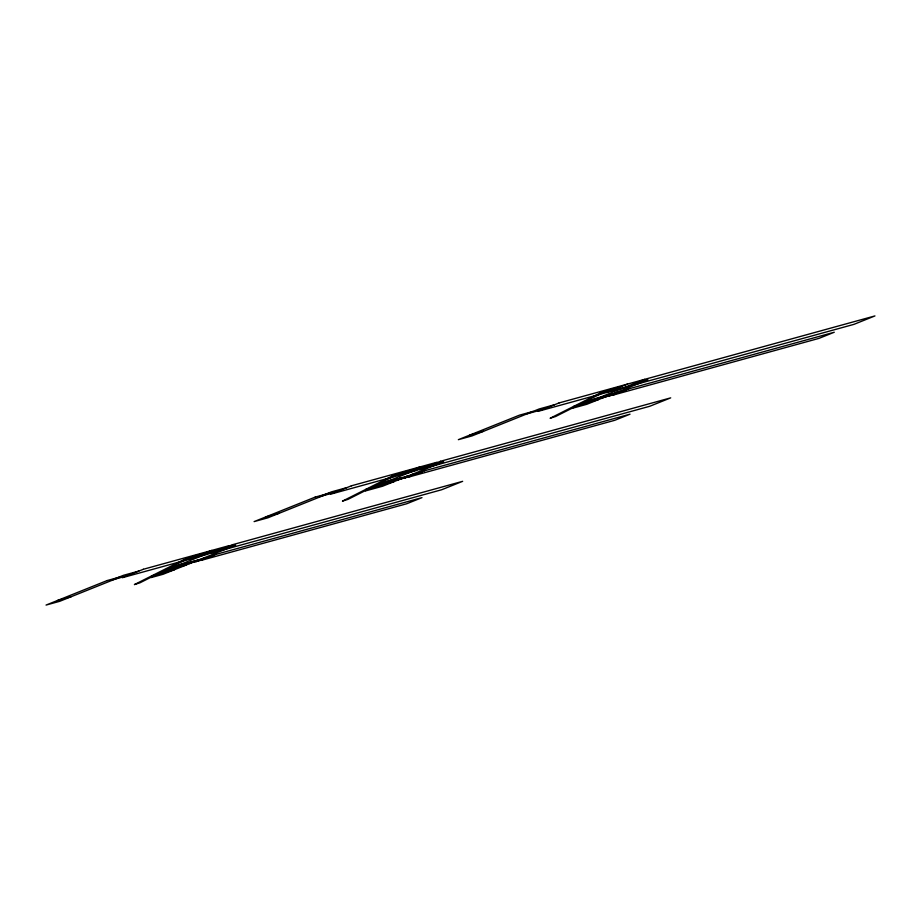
<?xml version="1.0" encoding="UTF-8"?>
<svg xmlns="http://www.w3.org/2000/svg" width="921" height="921" viewBox="0 0 921 921"><rect width="100%" height="100%" fill="white"/><g stroke="black" fill="none" stroke-linecap="round" stroke-linejoin="round"><path stroke-width="1.38" d="M597.879 398.091L599.018 397.423L581.059 403.617L604.798 396.214L594.126 399.633M190.854 558.828L211.853 550.401M398.908 475.363L419.907 466.935M606.582 392.484L627.581 384.069M382.376 483.398L420.552 468.087L443.669 461.72L411.227 474.729M152.898 575.556L151.458 576.132L174.53 569.685M372.487 487.474L365.833 489.488L394.05 481.625M580.161 404.595L573.507 406.61L598.282 399.691M156.685 574.692L158.113 574.117M644.712 379.348L573.127 408.061L586.838 404.284L604.015 397.388M174 568.395L151.09 577.582L163.086 574.278L191.718 562.789M186.353 563.905L187.308 563.525M191.119 561.994L192.075 561.614M395.362 480.06L394.407 480.44L398.597 479.196M399.184 478.529L402.799 477.504L396.467 479.876M599.606 398.125L598.65 398.505L602.841 397.262M603.428 396.594L607.043 395.581L600.711 397.941M192.501 561.614L178.398 565.978L194.745 560.97L188.414 563.341L190.543 562.662M192.788 562.017L188.966 563.548L197.347 561.05M196.61 560.486L205.751 557.677M400.842 478.552L397.032 480.083L405.413 477.585M404.664 477.02L413.805 474.211M605.085 396.617L601.275 398.148L609.656 395.65M608.908 395.086L618.049 392.277M203.161 558.195L235.615 545.174L212.486 551.552L167.634 569.546A18.57 1.036 -19.1 0 0 164.94 570.801L164.456 571.089A18.57 1.036 -19.1 0 0 167.15 570.985L170.235 570.352L154.878 575.671L168.347 570.663M399.772 479.323L382.595 486.219L365.464 490.939L390.274 480.981L400.554 478.149L386.463 482.512M615.47 392.795L647.912 379.786L634.212 383.562M193.088 562.409L204.531 557.815M401.142 478.955L412.596 474.35M605.385 397.02L616.84 392.427M554.569 404.733L539.153 408.982L472.059 435.898L458.347 439.674L519.432 415.175L533.132 411.399M621.756 386.394L609.76 389.698L600.411 393.451L612.407 390.147M527.123 413.805L542.538 409.557M626.43 389.779L608.125 396.26L614.975 394.372M606.847 395.65L611.648 394.326L603.036 397.181M584.052 402.166L596.025 398.874M469.802 435.08L483.502 431.304M346.895 487.612L331.479 491.86L319.46 496.684L334.876 492.436M414.093 469.273L402.097 472.577L392.737 476.33L404.733 473.026M422.186 471.713L403.882 478.195L410.731 476.307M402.615 477.585L407.404 476.261L398.793 479.116M376.39 485.045L388.363 481.752M265.559 517.015L279.27 513.239M138.841 571.078L123.426 575.326L111.395 580.149L126.81 575.901M206.028 552.738L194.032 556.042L184.684 559.795L196.68 556.491M214.133 555.179L195.828 561.66L202.678 559.772M194.55 561.05L199.35 559.726L190.728 562.581M168.324 568.51L180.297 565.218M57.505 600.48L71.205 596.704M164.675 570.962L185.984 565.091M165.412 569.857L183.291 563.767L165.412 569.857M373.466 486.403L391.344 480.302L373.466 486.403M369.321 488.878L384.598 483.709L369.321 488.878M576.995 406.011L592.272 400.831L576.995 406.011M183.878 559.68L134.397 584.593L139.877 582.843L189.358 557.919L183.878 559.68M391.932 476.215L342.451 501.128L347.942 499.378L397.423 474.453L391.932 476.215M599.594 393.336L550.125 418.261L555.605 416.499L605.085 391.575L599.594 393.336M107.135 580.564L46.05 605.074L59.75 601.298L120.835 576.799L107.135 580.564M315.189 497.11L254.104 521.608L267.815 517.832L328.901 493.334L315.189 497.11M143.331 569.282L122.332 577.709L207.985 554.108L228.984 545.692L143.331 569.282M351.385 485.816L330.386 494.243L416.039 470.643L437.038 462.227L351.385 485.816M559.047 402.938L538.06 411.365L853.951 324.353L874.95 315.926L559.047 402.938M232.403 544.748L211.416 553.164L441.654 489.753L462.653 481.326L232.403 544.748M440.468 461.283L419.469 469.698L649.708 406.288L670.707 397.86L440.468 461.283M216.4 554.269L201.135 560.394L406.702 503.764L421.979 497.639L216.4 554.269M424.454 470.804L409.189 476.928L614.768 420.298L630.033 414.174L424.454 470.804M628.698 388.869L613.432 394.994L818.999 338.375L834.276 332.239L628.698 388.869"/></g></svg>
